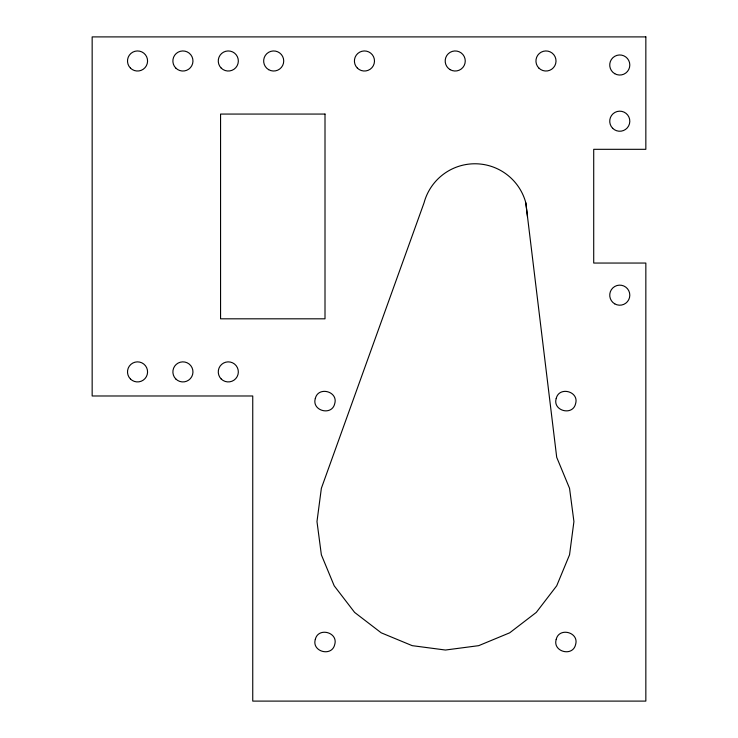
<?xml version="1.0" encoding="UTF-8"?>
<svg xmlns="http://www.w3.org/2000/svg" width="738" height="738" viewBox="0 0 738 738"><rect width="100%" height="100%" fill="white"/><g stroke="black" fill="none" stroke-linecap="round" stroke-linejoin="round"><path stroke-width="1.11" d="M527.532 216.99L525.816 202.812A52.675 52.675 0 0 0 424.055 202.812L321.362 488.307L316.98 521.563L321.362 554.81L334.194 585.797L354.609 612.402L381.214 632.817L412.201 645.658L445.448 650.03L478.704 645.658L509.69 632.817L536.295 612.402L556.71 585.797L569.542 554.81L573.924 521.563L569.542 488.307L556.71 457.32L525.816 202.812M315.31 398.52C311.51 410.845 331.842 416.297 334.701 403.714C338.511 391.389 318.179 385.937 315.31 398.52M315.31 639.403C311.51 651.728 331.842 657.18 334.701 644.597C338.511 632.272 318.179 626.82 315.31 639.403M556.203 398.52C552.393 410.845 572.725 416.297 575.585 403.714C579.395 391.389 559.063 385.937 556.203 398.52M556.203 639.403C552.393 651.728 572.725 657.18 575.585 644.597C579.395 632.272 559.063 626.82 556.203 639.403M645.842 36.9L92.158 36.9L92.158 395.983L252.747 395.983L252.747 701.1L645.842 701.1L645.842 263.051L593.712 263.051L593.712 149.316L645.842 149.316L645.842 36.9M325.006 114.067L220.561 114.067L220.561 318.816L325.006 318.816L325.006 114.067M614.754 303.862A10.037 10.037 0 0 0 629.809 295.172A10.037 10.037 0 0 0 614.754 286.482A10.037 10.037 0 0 0 614.754 303.862M614.754 73.699A10.037 10.037 0 0 0 629.809 64.999A10.037 10.037 0 0 0 614.754 56.309A10.037 10.037 0 0 0 614.754 73.699M268.669 69.676A10.037 10.037 0 0 0 283.724 60.986A10.037 10.037 0 0 0 268.669 52.297A10.037 10.037 0 0 0 268.669 69.676M221.206 68.09A10.037 10.037 0 0 0 237.996 63.588A10.037 10.037 0 0 0 225.708 51.291A10.037 10.037 0 0 0 221.206 68.09M175.819 68.09A10.037 10.037 0 0 0 192.618 63.588A10.037 10.037 0 0 0 180.321 51.291A10.037 10.037 0 0 0 175.819 68.09M130.441 68.09A10.037 10.037 0 0 0 147.231 63.588A10.037 10.037 0 0 0 134.943 51.291A10.037 10.037 0 0 0 130.441 68.09M130.441 378.991A10.037 10.037 0 0 0 147.231 374.489A10.037 10.037 0 0 0 134.943 362.201A10.037 10.037 0 0 0 130.441 378.991M175.819 378.991A10.037 10.037 0 0 0 192.618 374.489A10.037 10.037 0 0 0 180.321 362.201A10.037 10.037 0 0 0 175.819 378.991M221.206 378.991A10.037 10.037 0 0 0 237.996 374.489A10.037 10.037 0 0 0 225.708 362.201A10.037 10.037 0 0 0 221.206 378.991M357.358 68.09A10.037 10.037 0 0 0 374.148 63.588A10.037 10.037 0 0 0 361.851 51.291A10.037 10.037 0 0 0 357.358 68.09M450.198 69.676A10.037 10.037 0 0 0 465.254 60.986A10.037 10.037 0 0 0 450.198 52.297A10.037 10.037 0 0 0 450.198 69.676M538.888 68.09A10.037 10.037 0 0 0 555.677 63.588A10.037 10.037 0 0 0 543.389 51.291A10.037 10.037 0 0 0 538.888 68.09M612.678 128.311A10.037 10.037 0 0 0 629.468 123.809A10.037 10.037 0 0 0 617.18 111.512A10.037 10.037 0 0 0 612.678 128.311"/></g></svg>
